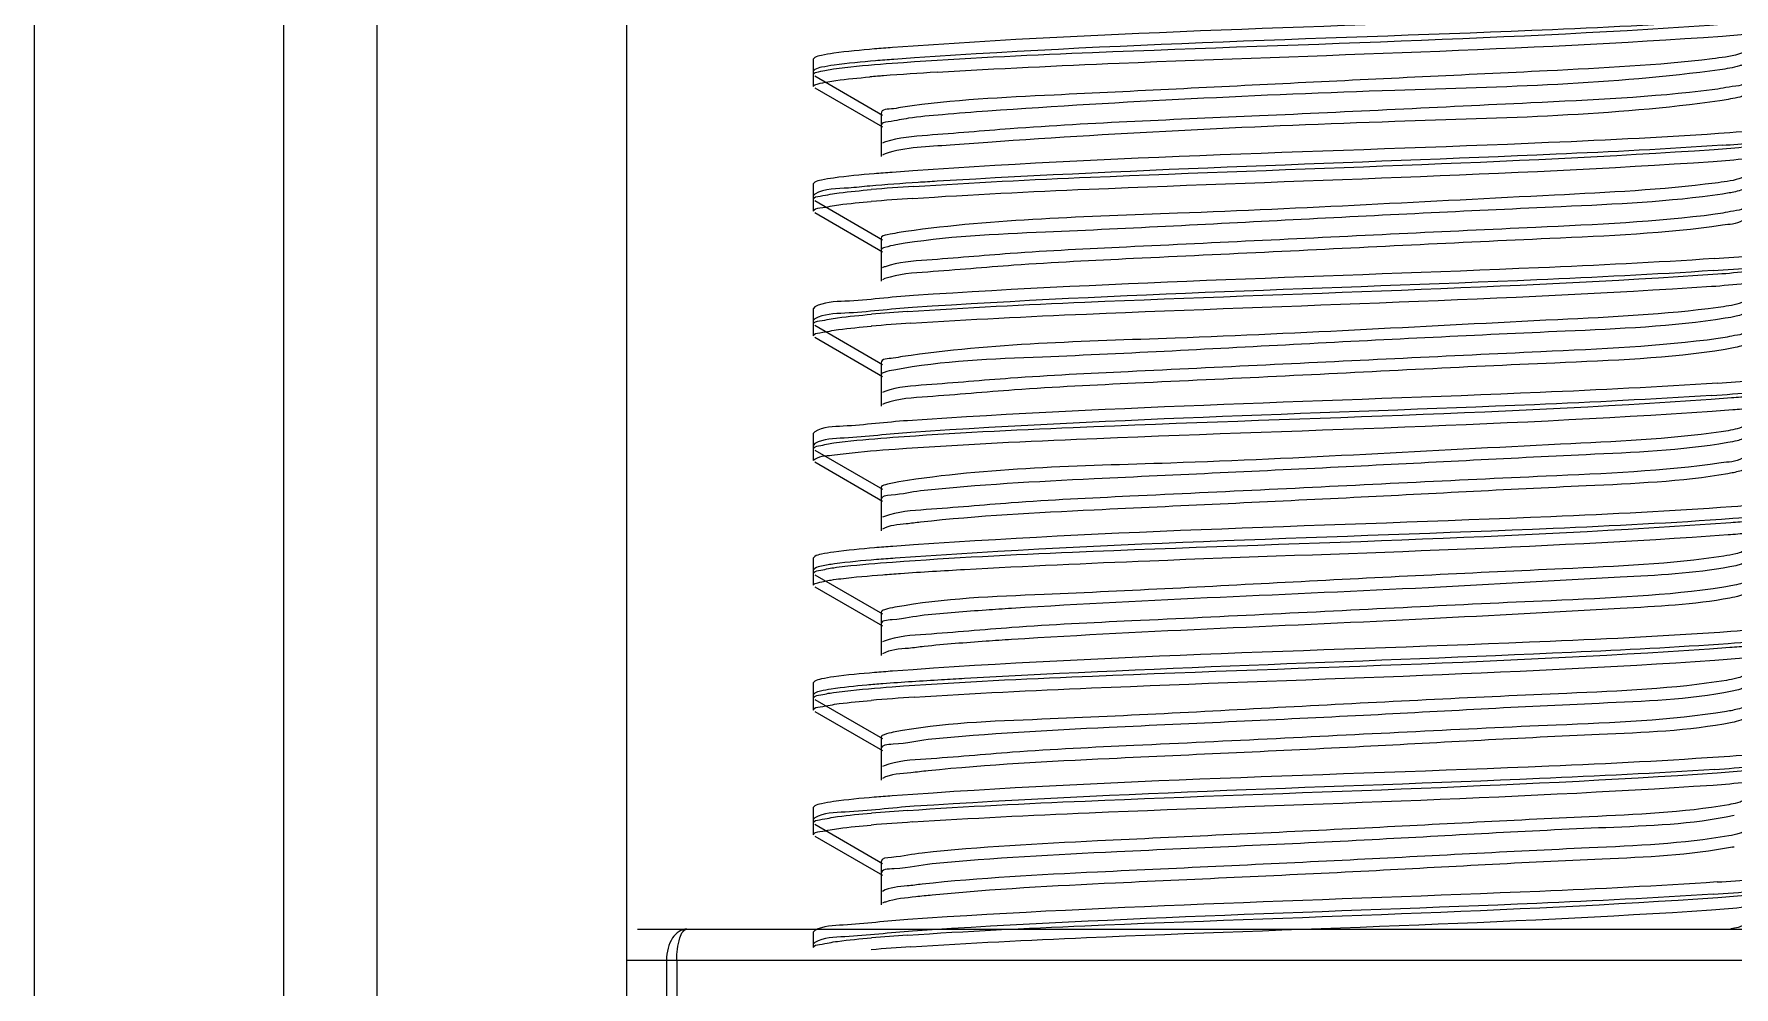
# Model space of a CAD drawing. Extents: x 1725261 to 1937680, y 860327 to 1571294.
# Drawn here: x 1831691.6 to 1832016.2, y 1215551 to 1215732.9 of the extents above; entities that cross this region are included whole.
import ezdxf

# ---------------------------------------------------------------- set-up
doc = ezdxf.new("R2010")
doc.units = 0
doc.header["$LTSCALE"] = 1000
doc.header["$MEASUREMENT"] = 0

msp = doc.modelspace()

# ---------------------------------------------------------------- linework, layer by layer
at = {"linetype": 'Continuous'}
for p, q in [((1831691.64, 1215988.29), (1831691.64, 1211247.26)), ((1831739.26, 1215988.29), (1831739.26, 1211247.26)), ((1831757.12, 1215988.29), (1831757.12, 1211247.26)), ((1831804.75, 1215988.29), (1831804.75, 1211247.26)), ((1831840.69, 1215728.45), (1831840.47, 1215728.19)), ((1831840.47, 1215725.21), (1831840.47, 1215728.19)), ((1831840.47, 1215725.21), (1831840.47, 1215728.19)), ((1831840.69, 1215726.17), (1831840.47, 1215725.91)), ((1831840.47, 1215722.93), (1831840.47, 1215725.91)), ((1831840.47, 1215722.93), (1831840.47, 1215725.91)), ((1831840.69, 1215724.95), (1831853.62, 1215717.47)), ((1831840.69, 1215722.67), (1831853.62, 1215715.19)), ((1831853.36, 1215717.77), (1831853.36, 1215711.82)), ((1831853.36, 1215715.49), (1831853.36, 1215709.54)), ((1831840.69, 1215704.64), (1831840.47, 1215704.38)), ((1831840.47, 1215701.4), (1831840.47, 1215704.38)), ((1831840.47, 1215701.4), (1831840.47, 1215704.38)), ((1831840.69, 1215702.36), (1831840.47, 1215702.1)), ((1831840.47, 1215699.12), (1831840.47, 1215702.1)), ((1831840.47, 1215699.12), (1831840.47, 1215702.1)), ((1831840.69, 1215701.14), (1831853.62, 1215693.66)), ((1831840.69, 1215698.86), (1831853.62, 1215691.38)), ((1831853.36, 1215693.96), (1831853.36, 1215688)), ((1831853.36, 1215691.68), (1831853.36, 1215685.73)), ((1831854.08, 1215686.23), (1831853.62, 1215686.03)), ((1831840.69, 1215680.82), (1831840.47, 1215680.56)), ((1831840.47, 1215677.59), (1831840.47, 1215680.56)), ((1831840.47, 1215677.59), (1831840.47, 1215680.56)), ((1831840.69, 1215678.55), (1831840.47, 1215678.28)), ((1831840.47, 1215675.31), (1831840.47, 1215678.28)), ((1831840.47, 1215675.31), (1831840.47, 1215678.28)), ((1831840.69, 1215677.33), (1831853.62, 1215669.84)), ((1831840.69, 1215675.05), (1831853.62, 1215667.57)), ((1831853.36, 1215670.15), (1831853.36, 1215664.19)), ((1831853.36, 1215667.87), (1831853.36, 1215661.91)), ((1831854.05, 1215664.68), (1831853.62, 1215664.49)), ((1831854.04, 1215662.4), (1831853.62, 1215662.21)), ((1831840.69, 1215657.01), (1831840.47, 1215656.75)), ((1831840.47, 1215653.77), (1831840.47, 1215656.75)), ((1831840.47, 1215653.77), (1831840.47, 1215656.75)), ((1831840.69, 1215654.73), (1831840.47, 1215654.47)), ((1831840.47, 1215651.5), (1831840.47, 1215654.47)), ((1831840.47, 1215651.5), (1831840.47, 1215654.47)), ((1831840.69, 1215653.51), (1831853.62, 1215646.03)), ((1831840.69, 1215651.23), (1831853.62, 1215643.75)), ((1831853.36, 1215646.33), (1831853.36, 1215640.38)), ((1831853.36, 1215644.05), (1831853.36, 1215638.1)), ((1831854, 1215640.85), (1831853.62, 1215640.68)), ((1831840.69, 1215633.2), (1831840.47, 1215632.94)), ((1831840.47, 1215629.96), (1831840.47, 1215632.94)), ((1831840.47, 1215629.96), (1831840.47, 1215632.94)), ((1831840.69, 1215630.92), (1831840.47, 1215630.66)), ((1831840.47, 1215627.68), (1831840.47, 1215630.66)), ((1831840.47, 1215627.68), (1831840.47, 1215630.66)), ((1831840.69, 1215629.7), (1831853.62, 1215622.22)), ((1831840.69, 1215627.42), (1831853.62, 1215619.94)), ((1831853.36, 1215622.52), (1831853.36, 1215616.57)), ((1831853.36, 1215620.24), (1831853.36, 1215614.29)), ((1831853.96, 1215617.02), (1831853.62, 1215616.87)), ((1831840.69, 1215609.39), (1831840.47, 1215609.12)), ((1831840.47, 1215606.15), (1831840.47, 1215609.12)), ((1831840.47, 1215606.15), (1831840.47, 1215609.12)), ((1831840.69, 1215607.11), (1831840.47, 1215606.85)), ((1831840.47, 1215603.87), (1831840.47, 1215606.85)), ((1831840.47, 1215603.87), (1831840.47, 1215606.85)), ((1831840.69, 1215605.89), (1831853.62, 1215598.41)), ((1831840.69, 1215603.61), (1831853.62, 1215596.13)), ((1831853.36, 1215598.71), (1831853.36, 1215592.75)), ((1831853.36, 1215596.43), (1831853.36, 1215590.47)), ((1831853.92, 1215593.2), (1831853.62, 1215593.06)), ((1831840.69, 1215585.57), (1831840.47, 1215585.31)), ((1831840.47, 1215582.34), (1831840.47, 1215585.31)), ((1831840.47, 1215582.34), (1831840.47, 1215585.31)), ((1831840.69, 1215583.29), (1831840.47, 1215583.03)), ((1831840.47, 1215580.06), (1831840.47, 1215583.03)), ((1831840.47, 1215580.06), (1831840.47, 1215583.03)), ((1831840.69, 1215582.07), (1831853.62, 1215574.59)), ((1831840.69, 1215579.8), (1831853.62, 1215572.31)), ((1831853.36, 1215574.89), (1831853.36, 1215568.94)), ((1831853.36, 1215572.62), (1831853.36, 1215566.66)), ((1831806.84, 1215562.03), (1832064.6, 1215562.03)), ((1831840.69, 1215561.76), (1831840.47, 1215561.5)), ((1831840.47, 1215558.52), (1831840.47, 1215561.5)), ((1831840.47, 1215558.52), (1831840.47, 1215561.5)), ((1831840.69, 1215559.48), (1831840.47, 1215559.22)), ((1831804.75, 1215556.08), (1832066.69, 1215556.08)), ((1831812.38, 1215556.08), (1831812.38, 1215540.08)), ((1831814.36, 1215556.08), (1831814.36, 1215538.12))]:
    msp.add_line(p, q, dxfattribs=at)
for centre, radius, start, end in [((1831876.53, 1215430.8), 295.04, 94.6411, 94.9251), ((1831880.97, 1215376.28), 349.74, 94.4537, 94.6434), ((1831898.78, 1215138.31), 588.37, 93.38519, 94.38326), ((1831986.93, 1216103.82), 393.05, 273.9462, 274.8034), ((1831887.34, 1215275.97), 428.77, 93.7117, 94.7991), ((1831887.07, 1215277.09), 425.36, 93.7331, 94.7996), ((1831984.81, 1216108.95), 419.79, 273.7678, 274.801), ((1831984.54, 1216110.16), 423.29, 273.7455, 274.8005), ((1831886.65, 1215258.59), 420.04, 93.7667, 94.8004), ((1831885.73, 1215272.38), 408.49, 93.8394, 94.8036), ((1831984.14, 1216091.38), 428.35, 273.7137, 274.7998), ((1831985.74, 1216073.41), 408.03, 273.8422, 274.8038), ((1831887.48, 1215176.58), 430.63, 93.7001, 94.7988), ((1831984.97, 1216009.42), 417.79, 273.7805, 274.8013), ((1831885.83, 1215175.92), 409.7, 93.8313, 94.8034), ((1831887.08, 1215157.86), 425.53, 93.732, 94.7995), ((1832011.82, 1215598.03), 20.74, 281.4024, 282.1895), ((1831985.64, 1215979.48), 409.36, 273.8319, 274.8049), ((1831984.55, 1215990.92), 423.12, 273.7466, 274.8005), ((1831885.74, 1215153.26), 408.54, 93.839, 94.8036), ((1831886.66, 1215139.35), 420.21, 93.7656, 94.8004)]:
    msp.add_arc(centre, radius, start, end, dxfattribs=at)
for points, knots in [([(1832015.61, 1215737.91), (1832004.11, 1215737.07), (1831950.76, 1215734.47), (1831897.32, 1215733.43), (1831855.55, 1215730.35)], [0, 0, 0, 0, 0.215909, 1, 1, 1, 1]), ([(1831855.49, 1215727.37), (1831866.9, 1215728.21), (1831920.22, 1215730.81), (1831973.6, 1215731.88), (1832015.42, 1215734.92)], [0, 0, 0, 0, 0.214461, 1, 1, 1, 1]), ([(1832015.89, 1215735.65), (1832004.45, 1215734.81), (1831951.09, 1215732.21), (1831897.65, 1215731.15), (1831855.82, 1215728.09)], [0, 0, 0, 0, 0.214858, 1, 1, 1, 1]), ([(1831864.04, 1215725.66), (1831875.62, 1215726.36), (1831925.6, 1215728.69), (1831975.65, 1215729.87), (1832013.98, 1215732.54)], [0, 0, 0, 0, 0.231984, 1, 1, 1, 1]), ([(1832013.98, 1215732.54), (1832017.86, 1215732.81), (1832023.3, 1215733.57), (1832029.23, 1215733.71), (1832030.74, 1215734.58)], [0, 0, 0, 0, 0.689218, 1, 1, 1, 1]), ([(1831844.31, 1215729.27), (1831843.52, 1215729.16), (1831842.32, 1215728.95), (1831841.08, 1215728.67), (1831840.7, 1215728.45)], [0, 0, 0, 0, 0.64291, 1, 1, 1, 1]), ([(1831855.55, 1215730.35), (1831854.4, 1215730.27), (1831850.65, 1215729.97), (1831846.89, 1215729.63), (1831844.31, 1215729.27)], [0, 0, 0, 0, 0.307541, 1, 1, 1, 1]), ([(1832017.82, 1215729.38), (1832017.59, 1215729.24), (1832015.69, 1215728.63), (1832013.71, 1215728.42), (1832012.01, 1215728.21)], [0, 0, 0, 0, 0.134595, 1, 1, 1, 1]), ([(1831840.47, 1215725.21), (1831840.47, 1215725.58), (1831842.34, 1215725.9), (1831843.33, 1215726.15), (1831844.3, 1215726.29)], [0, 0, 0, 0, 0.274663, 1, 1, 1, 1]), ([(1831844.4, 1215727), (1831843.59, 1215726.89), (1831842.36, 1215726.68), (1831841.09, 1215726.4), (1831840.7, 1215726.17)], [0, 0, 0, 0, 0.643866, 1, 1, 1, 1]), ([(1831844.3, 1215726.29), (1831845.01, 1215726.39), (1831848.73, 1215726.85), (1831852.47, 1215727.15), (1831855.49, 1215727.37)], [0, 0, 0, 0, 0.191269, 1, 1, 1, 1]), ([(1831855.82, 1215728.09), (1831854.65, 1215728.01), (1831850.84, 1215727.71), (1831847.03, 1215727.37), (1831844.4, 1215727)], [0, 0, 0, 0, 0.307247, 1, 1, 1, 1]), ([(1832012.01, 1215728.21), (1832001.57, 1215726.94), (1831975.17, 1215725.63), (1831933.29, 1215723.64), (1831892.29, 1215721.54), (1831867.07, 1215720.38), (1831857.53, 1215718.98)], [0, 0, 0, 0, 0.203871, 0.511633, 0.812997, 1, 1, 1, 1]), ([(1832013.5, 1215726.13), (1831992.97, 1215723.25), (1831946.17, 1215722.35), (1831899.6, 1215720.02), (1831873.74, 1215718.22)], [0, 0, 0, 0, 0.444316, 1, 1, 1, 1]), ([(1832017.82, 1215727.1), (1832017.64, 1215726.99), (1832016.23, 1215726.49), (1832014.76, 1215726.3), (1832013.5, 1215726.13)], [0, 0, 0, 0, 0.14301, 1, 1, 1, 1]), ([(1831840.47, 1215722.93), (1831840.47, 1215723.21), (1831841.76, 1215723.55), (1831842.5, 1215723.73), (1831843.19, 1215723.84)], [0, 0, 0, 0, 0.282211, 1, 1, 1, 1]), ([(1831843.19, 1215723.84), (1831843.7, 1215723.93), (1831846.35, 1215724.31), (1831849.03, 1215724.56), (1831851.2, 1215724.75)], [0, 0, 0, 0, 0.190526, 1, 1, 1, 1]), ([(1832018.08, 1215723.72), (1832018.09, 1215723.16), (1832015.03, 1215722.87), (1832013.53, 1215722.45), (1832012.01, 1215722.26)], [0, 0, 0, 0, 0.270092, 1, 1, 1, 1]), ([(1832012.01, 1215722.26), (1832000.53, 1215720.86), (1831971.68, 1215719.55), (1831927.05, 1215717.26), (1831888.52, 1215715.8), (1831864.82, 1215713.76), (1831856.75, 1215713.19), (1831854.18, 1215712.35)], [0, 0, 0, 0, 0.21928, 0.546995, 0.848437, 0.948667, 1, 1, 1, 1]), ([(1832013.5, 1215720.18), (1831992.97, 1215717.3), (1831946.17, 1215716.4), (1831899.6, 1215714.07), (1831873.74, 1215712.26)], [0, 0, 0, 0, 0.444316, 1, 1, 1, 1]), ([(1832018.08, 1215721.45), (1832018.08, 1215721.01), (1832015.83, 1215720.64), (1832014.65, 1215720.34), (1832013.5, 1215720.18)], [0, 0, 0, 0, 0.274738, 1, 1, 1, 1]), ([(1831873.74, 1215718.22), (1831870.84, 1215718.01), (1831865.93, 1215717.61), (1831859.15, 1215717.05), (1831855.96, 1215716.33), (1831853.35, 1215715.99), (1831853.36, 1215715.49)], [0, 0, 0, 0, 0.421295, 0.734581, 0.927904, 1, 1, 1, 1]), ([(1831857.53, 1215718.98), (1831856.92, 1215718.89), (1831855.74, 1215718.56), (1831853.36, 1215718.61), (1831853.36, 1215717.77)], [0, 0, 0, 0, 0.421419, 1, 1, 1, 1]), ([(1832015.42, 1215714.09), (1832003.89, 1215713.25), (1831950.58, 1215710.65), (1831897.19, 1215709.61), (1831855.49, 1215706.53)], [0, 0, 0, 0, 0.216509, 1, 1, 1, 1]), ([(1832012.4, 1215710.9), (1832016.65, 1215711.18), (1832022.6, 1215712.01), (1832029.09, 1215712.1), (1832030.74, 1215713.05)], [0, 0, 0, 0, 0.690867, 1, 1, 1, 1]), ([(1832026.99, 1215715.18), (1832026.26, 1215715.08), (1832022.41, 1215714.62), (1832018.54, 1215714.31), (1832015.42, 1215714.09)], [0, 0, 0, 0, 0.191495, 1, 1, 1, 1]), ([(1831854.18, 1215712.35), (1831854.07, 1215712.32), (1831853.88, 1215712.25), (1831853.7, 1215712.16), (1831853.62, 1215712.12)], [0, 0, 0, 0, 0.558418, 1, 1, 1, 1]), ([(1831854.13, 1215710.06), (1831854.03, 1215710.03), (1831853.86, 1215709.96), (1831853.69, 1215709.88), (1831853.62, 1215709.84)], [0, 0, 0, 0, 0.555805, 1, 1, 1, 1]), ([(1831873.74, 1215712.26), (1831871.34, 1215712.1), (1831864.82, 1215711.47), (1831858.09, 1215711.39), (1831854.13, 1215710.06)], [0, 0, 0, 0, 0.365224, 1, 1, 1, 1]), ([(1831859.58, 1215703.84), (1831870.83, 1215704.59), (1831921.77, 1215707.03), (1831972.77, 1215708.24), (1832012.4, 1215710.9)], [0, 0, 0, 0, 0.221183, 1, 1, 1, 1]), ([(1832013.98, 1215711.71), (1832003.41, 1215710.97), (1831953.43, 1215708.53), (1831903.4, 1215707.2), (1831864.04, 1215704.82)], [0, 0, 0, 0, 0.211795, 1, 1, 1, 1]), ([(1832012.19, 1215708.61), (1832016.49, 1215708.89), (1832022.51, 1215709.73), (1832029.07, 1215709.81), (1832030.74, 1215710.77)], [0, 0, 0, 0, 0.691069, 1, 1, 1, 1]), ([(1831855.49, 1215706.53), (1831854.34, 1215706.45), (1831850.6, 1215706.15), (1831846.87, 1215705.82), (1831844.3, 1215705.45)], [0, 0, 0, 0, 0.307562, 1, 1, 1, 1]), ([(1831859.37, 1215701.55), (1831870.59, 1215702.3), (1831921.53, 1215704.74), (1831972.53, 1215705.96), (1832012.19, 1215708.61)], [0, 0, 0, 0, 0.220503, 1, 1, 1, 1]), ([(1831844.3, 1215705.45), (1831843.51, 1215705.34), (1831842.31, 1215705.13), (1831841.08, 1215704.86), (1831840.7, 1215704.64)], [0, 0, 0, 0, 0.642729, 1, 1, 1, 1]), ([(1831851.2, 1215703.91), (1831849.85, 1215703.8), (1831846.39, 1215703.33), (1831842.59, 1215703.45), (1831840.7, 1215702.36)], [0, 0, 0, 0, 0.383253, 1, 1, 1, 1]), ([(1831864.04, 1215704.82), (1831862.83, 1215704.75), (1831858.55, 1215704.48), (1831854.27, 1215704.18), (1831851.2, 1215703.91)], [0, 0, 0, 0, 0.281872, 1, 1, 1, 1]), ([(1832012.62, 1215704.48), (1832002.44, 1215703.17), (1831968.16, 1215701.54), (1831916.7, 1215698.64), (1831875.24, 1215697.62), (1831858.06, 1215695.24)], [0, 0, 0, 0, 0.198812, 0.663944, 1, 1, 1, 1]), ([(1832017.82, 1215705.56), (1832017.61, 1215705.44), (1832015.91, 1215704.87), (1832014.14, 1215704.67), (1832012.62, 1215704.48)], [0, 0, 0, 0, 0.137672, 1, 1, 1, 1]), ([(1832017.82, 1215703.28), (1832017.41, 1215703.05), (1832016.12, 1215702.74), (1832014.85, 1215702.51), (1832014.03, 1215702.39)], [0, 0, 0, 0, 0.361214, 1, 1, 1, 1]), ([(1831840.47, 1215701.4), (1831840.47, 1215701.86), (1831842.91, 1215702.13), (1831844.13, 1215702.46), (1831845.35, 1215702.62)], [0, 0, 0, 0, 0.27058, 1, 1, 1, 1]), ([(1831840.47, 1215699.12), (1831840.47, 1215699.58), (1831842.89, 1215699.85), (1831844.1, 1215700.18), (1831845.31, 1215700.33)], [0, 0, 0, 0, 0.270704, 1, 1, 1, 1]), ([(1832014.03, 1215702.39), (1832003.84, 1215700.88), (1831976.94, 1215699.71), (1831933.85, 1215697.59), (1831891.54, 1215695.29), (1831865.61, 1215694.34), (1831856.19, 1215692.68)], [0, 0, 0, 0, 0.195338, 0.50968, 0.818636, 1, 1, 1, 1]), ([(1832012.62, 1215698.52), (1832001.26, 1215697.06), (1831972.39, 1215695.77), (1831934.92, 1215693.93), (1831901.48, 1215692.33), (1831880.06, 1215691.29), (1831864.78, 1215689.92), (1831856.66, 1215689.39), (1831854.11, 1215688.52)], [0, 0, 0, 0, 0.216147, 0.544888, 0.708735, 0.848475, 0.949101, 1, 1, 1, 1]), ([(1832018.08, 1215699.91), (1832018.08, 1215699.4), (1832015.35, 1215699.07), (1832013.99, 1215698.7), (1832012.62, 1215698.52)], [0, 0, 0, 0, 0.271698, 1, 1, 1, 1]), ([(1832018.08, 1215697.63), (1832018.08, 1215697.5), (1832016.68, 1215696.54), (1832015.32, 1215696.63), (1832014.03, 1215696.44)], [0, 0, 0, 0, 0.091796, 1, 1, 1, 1]), ([(1831858.06, 1215695.24), (1831856.88, 1215695.08), (1831855.67, 1215694.77), (1831853.36, 1215694.41), (1831853.36, 1215693.96)], [0, 0, 0, 0, 0.725745, 1, 1, 1, 1]), ([(1832014.03, 1215696.44), (1832003.11, 1215694.82), (1831974.4, 1215693.67), (1831936.92, 1215691.73), (1831902.82, 1215690.12), (1831880.78, 1215689.06), (1831865.05, 1215687.65), (1831856.69, 1215687.13), (1831854.08, 1215686.23)], [0, 0, 0, 0, 0.206553, 0.536269, 0.702877, 0.845559, 0.948364, 1, 1, 1, 1]), ([(1831856.19, 1215692.68), (1831855.48, 1215692.55), (1831854.68, 1215692.36), (1831853.36, 1215691.97), (1831853.36, 1215691.68)], [0, 0, 0, 0, 0.714864, 1, 1, 1, 1]), ([(1831854.11, 1215688.52), (1831854.01, 1215688.48), (1831853.85, 1215688.42), (1831853.69, 1215688.35), (1831853.62, 1215688.31)], [0, 0, 0, 0, 0.553679, 1, 1, 1, 1]), ([(1831858.38, 1215679.95), (1831869.67, 1215680.72), (1831921.24, 1215683.2), (1831972.87, 1215684.39), (1832013.08, 1215687.13)], [0, 0, 0, 0, 0.219129, 1, 1, 1, 1]), ([(1832012.19, 1215687.77), (1832000.99, 1215687.02), (1831950.05, 1215684.58), (1831899.05, 1215683.35), (1831859.37, 1215680.71)], [0, 0, 0, 0, 0.220112, 1, 1, 1, 1]), ([(1832012.4, 1215690.06), (1832001.23, 1215689.31), (1831950.29, 1215686.87), (1831899.3, 1215685.64), (1831859.58, 1215683.01)], [0, 0, 0, 0, 0.219427, 1, 1, 1, 1]), ([(1832013.08, 1215687.13), (1832017.17, 1215687.41), (1832022.9, 1215688.2), (1832029.15, 1215688.32), (1832030.74, 1215689.23)], [0, 0, 0, 0, 0.690197, 1, 1, 1, 1]), ([(1831859.05, 1215677.72), (1831870.22, 1215678.46), (1831921.16, 1215680.91), (1831972.16, 1215682.14), (1832011.88, 1215684.77)], [0, 0, 0, 0, 0.21947, 1, 1, 1, 1]), ([(1832011.88, 1215684.77), (1832016.25, 1215685.06), (1832022.37, 1215685.91), (1832029.05, 1215685.98), (1832030.74, 1215686.95)], [0, 0, 0, 0, 0.691359, 1, 1, 1, 1]), ([(1831859.58, 1215683.01), (1831855.2, 1215682.72), (1831849.08, 1215681.87), (1831842.39, 1215681.8), (1831840.7, 1215680.82)], [0, 0, 0, 0, 0.691388, 1, 1, 1, 1]), ([(1831859.37, 1215680.71), (1831855.05, 1215680.43), (1831848.99, 1215679.59), (1831842.38, 1215679.51), (1831840.7, 1215678.55)], [0, 0, 0, 0, 0.691194, 1, 1, 1, 1]), ([(1832013.19, 1215680.74), (1832003.05, 1215679.36), (1831968.4, 1215677.79), (1831916.58, 1215674.74), (1831874.68, 1215673.88), (1831857.48, 1215671.35)], [0, 0, 0, 0, 0.196859, 0.665778, 1, 1, 1, 1]), ([(1832017.82, 1215681.75), (1832017.63, 1215681.64), (1832016.12, 1215681.11), (1832014.54, 1215680.92), (1832013.19, 1215680.74)], [0, 0, 0, 0, 0.140996, 1, 1, 1, 1]), ([(1831840.47, 1215677.59), (1831840.47, 1215678.02), (1831842.75, 1215678.3), (1831843.9, 1215678.62), (1831845.05, 1215678.77)], [0, 0, 0, 0, 0.271578, 1, 1, 1, 1]), ([(1832014.53, 1215678.66), (1832004.42, 1215677.06), (1831977.35, 1215675.96), (1831933.92, 1215673.79), (1831891.26, 1215671.4), (1831865.14, 1215670.57), (1831855.81, 1215668.79)], [0, 0, 0, 0, 0.192978, 0.509549, 0.82079, 1, 1, 1, 1]), ([(1832017.82, 1215679.47), (1832017.46, 1215679.26), (1832016.34, 1215678.98), (1832015.24, 1215678.77), (1832014.53, 1215678.66)], [0, 0, 0, 0, 0.36678, 1, 1, 1, 1]), ([(1831840.47, 1215675.31), (1831840.47, 1215675.76), (1831842.85, 1215676.03), (1831844.05, 1215676.36), (1831845.24, 1215676.51)], [0, 0, 0, 0, 0.270922, 1, 1, 1, 1]), ([(1832013.19, 1215674.79), (1832001.98, 1215673.27), (1831973.1, 1215672.02), (1831935.55, 1215670.14), (1831901.81, 1215668.53), (1831880.16, 1215667.49), (1831864.76, 1215666.09), (1831856.58, 1215665.58), (1831854.05, 1215664.68)], [0, 0, 0, 0, 0.212866, 0.542542, 0.70756, 0.848323, 0.949425, 1, 1, 1, 1]), ([(1832018.08, 1215676.1), (1832018.08, 1215675.63), (1832015.67, 1215675.28), (1832014.42, 1215674.95), (1832013.19, 1215674.79)], [0, 0, 0, 0, 0.273505, 1, 1, 1, 1]), ([(1831857.48, 1215671.35), (1831856.88, 1215671.26), (1831855.72, 1215670.93), (1831853.36, 1215670.98), (1831853.36, 1215670.15)], [0, 0, 0, 0, 0.421141, 1, 1, 1, 1]), ([(1832014.53, 1215672.7), (1832003.78, 1215671), (1831975.1, 1215669.94), (1831937.59, 1215667.94), (1831903.21, 1215666.33), (1831880.93, 1215665.27), (1831865.07, 1215663.82), (1831856.64, 1215663.33), (1831854.04, 1215662.4)], [0, 0, 0, 0, 0.202975, 0.533469, 0.701272, 0.84507, 0.948501, 1, 1, 1, 1]), ([(1832018.08, 1215673.82), (1832018.08, 1215673.47), (1832016.38, 1215673.08), (1832015.42, 1215672.84), (1832014.53, 1215672.7)], [0, 0, 0, 0, 0.279898, 1, 1, 1, 1]), ([(1831855.81, 1215668.79), (1831855.19, 1215668.68), (1831854.49, 1215668.51), (1831853.36, 1215668.12), (1831853.36, 1215667.87)], [0, 0, 0, 0, 0.71113, 1, 1, 1, 1]), ([(1832013.08, 1215666.3), (1832001.8, 1215665.53), (1831950.23, 1215663.04), (1831898.6, 1215661.85), (1831858.38, 1215659.11)], [0, 0, 0, 0, 0.219054, 1, 1, 1, 1]), ([(1832015.75, 1215663.51), (1832016.92, 1215663.59), (1832020.7, 1215663.89), (1832024.48, 1215664.23), (1832027.08, 1215664.59)], [0, 0, 0, 0, 0.307399, 1, 1, 1, 1]), ([(1831855.6, 1215655.94), (1831867.07, 1215656.78), (1831920.46, 1215659.39), (1831973.92, 1215660.44), (1832015.75, 1215663.51)], [0, 0, 0, 0, 0.215159, 1, 1, 1, 1]), ([(1831856.03, 1215653.69), (1831867.56, 1215654.53), (1831920.87, 1215657.12), (1831974.26, 1215658.17), (1832015.96, 1215661.24)], [0, 0, 0, 0, 0.216534, 1, 1, 1, 1]), ([(1832011.88, 1215663.94), (1832000.63, 1215663.19), (1831949.69, 1215660.75), (1831898.68, 1215659.54), (1831859.05, 1215656.88)], [0, 0, 0, 0, 0.221129, 1, 1, 1, 1]), ([(1832015.96, 1215661.24), (1832017.11, 1215661.33), (1832020.84, 1215661.62), (1832024.57, 1215661.96), (1832027.14, 1215662.32)], [0, 0, 0, 0, 0.307538, 1, 1, 1, 1]), ([(1831858.38, 1215659.11), (1831854.29, 1215658.83), (1831848.55, 1215658.04), (1831842.29, 1215657.93), (1831840.7, 1215657.01)], [0, 0, 0, 0, 0.690237, 1, 1, 1, 1]), ([(1832017.82, 1215657.94), (1832017.64, 1215657.84), (1832016.32, 1215657.36), (1832014.92, 1215657.17), (1832013.74, 1215657)], [0, 0, 0, 0, 0.144669, 1, 1, 1, 1]), ([(1831840.47, 1215653.77), (1831840.47, 1215654.14), (1831842.36, 1215654.46), (1831843.36, 1215654.72), (1831844.33, 1215654.86)], [0, 0, 0, 0, 0.27452, 1, 1, 1, 1]), ([(1831859.05, 1215656.88), (1831854.8, 1215656.59), (1831848.85, 1215655.77), (1831842.35, 1215655.68), (1831840.7, 1215654.73)], [0, 0, 0, 0, 0.690889, 1, 1, 1, 1]), ([(1831844.33, 1215654.86), (1831845.04, 1215654.96), (1831848.79, 1215655.42), (1831852.56, 1215655.72), (1831855.6, 1215655.94)], [0, 0, 0, 0, 0.191293, 1, 1, 1, 1]), ([(1832013.74, 1215657), (1832003.6, 1215655.55), (1831968.47, 1215654.04), (1831916.27, 1215650.77), (1831873.89, 1215650.2), (1831856.77, 1215647.43)], [0, 0, 0, 0, 0.19541, 0.669181, 1, 1, 1, 1]), ([(1832014.99, 1215654.92), (1832006.08, 1215653.41), (1831981.68, 1215652.39), (1831941.4, 1215650.19), (1831899.02, 1215648.27), (1831871.9, 1215646.9), (1831860.9, 1215645.69)], [0, 0, 0, 0, 0.175715, 0.472791, 0.784833, 1, 1, 1, 1]), ([(1832017.82, 1215655.66), (1832017.5, 1215655.48), (1832016.55, 1215655.21), (1832015.6, 1215655.02), (1832014.99, 1215654.92)], [0, 0, 0, 0, 0.372977, 1, 1, 1, 1]), ([(1831840.47, 1215651.5), (1831840.47, 1215651.62), (1831841.89, 1215652.51), (1831843.19, 1215652.42), (1831844.46, 1215652.6)], [0, 0, 0, 0, 0.088736, 1, 1, 1, 1]), ([(1831844.46, 1215652.6), (1831845.19, 1215652.7), (1831849.04, 1215653.16), (1831852.91, 1215653.47), (1831856.03, 1215653.69)], [0, 0, 0, 0, 0.191581, 1, 1, 1, 1]), ([(1832018.08, 1215652.29), (1832018.08, 1215652.15), (1832016.55, 1215651.15), (1832015.12, 1215651.25), (1832013.74, 1215651.05)], [0, 0, 0, 0, 0.09033, 1, 1, 1, 1]), ([(1832013.74, 1215651.05), (1832002.68, 1215649.46), (1831973.82, 1215648.28), (1831936.2, 1215646.36), (1831902.17, 1215644.74), (1831880.28, 1215643.7), (1831864.77, 1215642.26), (1831856.52, 1215641.78), (1831854, 1215640.85)], [0, 0, 0, 0, 0.209449, 0.539982, 0.706178, 0.848006, 0.949655, 1, 1, 1, 1]), ([(1832014.99, 1215648.97), (1832006.08, 1215647.45), (1831981.68, 1215646.44), (1831941.4, 1215644.24), (1831899.02, 1215642.32), (1831871.9, 1215640.95), (1831860.9, 1215639.73)], [0, 0, 0, 0, 0.175715, 0.472791, 0.784833, 1, 1, 1, 1]), ([(1832018.08, 1215650.01), (1832018.08, 1215649.69), (1832016.63, 1215649.3), (1832015.77, 1215649.1), (1832014.99, 1215648.97)], [0, 0, 0, 0, 0.283217, 1, 1, 1, 1]), ([(1831860.9, 1215645.69), (1831859.01, 1215645.48), (1831857.21, 1215644.93), (1831853.35, 1215644.75), (1831853.36, 1215644.05)], [0, 0, 0, 0, 0.732679, 1, 1, 1, 1]), ([(1831856.77, 1215647.43), (1831855.91, 1215647.29), (1831854.99, 1215647.07), (1831853.36, 1215646.67), (1831853.36, 1215646.33)], [0, 0, 0, 0, 0.719335, 1, 1, 1, 1]), ([(1832015.75, 1215642.67), (1832004.27, 1215641.83), (1831950.88, 1215639.23), (1831897.42, 1215638.18), (1831855.6, 1215635.1)], [0, 0, 0, 0, 0.215488, 1, 1, 1, 1]), ([(1832027.08, 1215643.76), (1832026.36, 1215643.66), (1832022.6, 1215643.2), (1832018.81, 1215642.9), (1832015.75, 1215642.67)], [0, 0, 0, 0, 0.191413, 1, 1, 1, 1]), ([(1831860.9, 1215639.73), (1831859.99, 1215639.63), (1831857.57, 1215639.27), (1831854.96, 1215639.18), (1831853.62, 1215638.4)], [0, 0, 0, 0, 0.371503, 1, 1, 1, 1]), ([(1831855.55, 1215632.12), (1831867, 1215632.97), (1831920.36, 1215635.57), (1831973.79, 1215636.63), (1832015.62, 1215639.69)], [0, 0, 0, 0, 0.214872, 1, 1, 1, 1]), ([(1832015.96, 1215640.41), (1832004.54, 1215639.57), (1831951.23, 1215636.96), (1831897.84, 1215635.89), (1831856.03, 1215632.86)], [0, 0, 0, 0, 0.214435, 1, 1, 1, 1]), ([(1832015.09, 1215637.37), (1832016.31, 1215637.46), (1832020.26, 1215637.76), (1832024.2, 1215638.1), (1832026.92, 1215638.48)], [0, 0, 0, 0, 0.307317, 1, 1, 1, 1]), ([(1832015.62, 1215639.69), (1832016.79, 1215639.77), (1832020.61, 1215640.07), (1832024.42, 1215640.41), (1832027.04, 1215640.78)], [0, 0, 0, 0, 0.307305, 1, 1, 1, 1]), ([(1832027.14, 1215641.49), (1832026.43, 1215641.39), (1832022.72, 1215640.93), (1832018.98, 1215640.63), (1832015.96, 1215640.41)], [0, 0, 0, 0, 0.191295, 1, 1, 1, 1]), ([(1831855.6, 1215635.1), (1831854.44, 1215635.02), (1831850.68, 1215634.72), (1831846.92, 1215634.39), (1831844.33, 1215634.02)], [0, 0, 0, 0, 0.307527, 1, 1, 1, 1]), ([(1831869.31, 1215630.71), (1831881.08, 1215631.36), (1831929.68, 1215633.58), (1831978.33, 1215634.72), (1832015.09, 1215637.37)], [0, 0, 0, 0, 0.242393, 1, 1, 1, 1]), ([(1831844.33, 1215634.02), (1831843.53, 1215633.91), (1831842.32, 1215633.7), (1831841.08, 1215633.42), (1831840.7, 1215633.2)], [0, 0, 0, 0, 0.643044, 1, 1, 1, 1]), ([(1831844.31, 1215631.04), (1831845.03, 1215631.14), (1831848.76, 1215631.6), (1831852.52, 1215631.9), (1831855.55, 1215632.12)], [0, 0, 0, 0, 0.191288, 1, 1, 1, 1]), ([(1831856.03, 1215632.86), (1831854.84, 1215632.77), (1831850.98, 1215632.47), (1831847.12, 1215632.13), (1831844.46, 1215631.76)], [0, 0, 0, 0, 0.307193, 1, 1, 1, 1]), ([(1832014.26, 1215633.27), (1832004.1, 1215631.71), (1831977.11, 1215630.58), (1831933.85, 1215628.43), (1831891.38, 1215626.09), (1831865.37, 1215625.2), (1831856, 1215623.48)], [0, 0, 0, 0, 0.194375, 0.509802, 0.819766, 1, 1, 1, 1]), ([(1832017.82, 1215634.12), (1832017.43, 1215633.9), (1832016.22, 1215633.6), (1832015.03, 1215633.38), (1832014.26, 1215633.27)], [0, 0, 0, 0, 0.363608, 1, 1, 1, 1]), ([(1832017.82, 1215631.85), (1832017.55, 1215631.69), (1832016.74, 1215631.45), (1832015.93, 1215631.27), (1832015.43, 1215631.18)], [0, 0, 0, 0, 0.37991, 1, 1, 1, 1]), ([(1831840.47, 1215629.96), (1831840.47, 1215630.33), (1831842.35, 1215630.65), (1831843.35, 1215630.9), (1831844.31, 1215631.04)], [0, 0, 0, 0, 0.274579, 1, 1, 1, 1]), ([(1831840.47, 1215627.68), (1831840.47, 1215628.01), (1831842.1, 1215628.34), (1831842.98, 1215628.56), (1831843.83, 1215628.69)], [0, 0, 0, 0, 0.277366, 1, 1, 1, 1]), ([(1831844.46, 1215631.76), (1831843.64, 1215631.65), (1831842.38, 1215631.43), (1831841.09, 1215631.15), (1831840.7, 1215630.92)], [0, 0, 0, 0, 0.644412, 1, 1, 1, 1]), ([(1831843.83, 1215628.69), (1831844.45, 1215628.79), (1831847.72, 1215629.22), (1831851.01, 1215629.49), (1831853.67, 1215629.7)], [0, 0, 0, 0, 0.190886, 1, 1, 1, 1]), ([(1831853.67, 1215629.7), (1831854.81, 1215629.79), (1831860.02, 1215630.17), (1831865.23, 1215630.49), (1831869.31, 1215630.71)], [0, 0, 0, 0, 0.218088, 1, 1, 1, 1]), ([(1832015.43, 1215631.18), (1832008.52, 1215629.92), (1831989.24, 1215628.97), (1831943.58, 1215626.29), (1831904.8, 1215624.97), (1831878.29, 1215623.27)], [0, 0, 0, 0, 0.153234, 0.420019, 1, 1, 1, 1]), ([(1832014.26, 1215627.31), (1832003.35, 1215625.65), (1831974.52, 1215624.54), (1831936.86, 1215622.57), (1831902.55, 1215620.94), (1831880.42, 1215619.91), (1831864.79, 1215618.43), (1831856.47, 1215617.98), (1831853.96, 1215617.02)], [0, 0, 0, 0, 0.205905, 0.537229, 0.704613, 0.847545, 0.949803, 1, 1, 1, 1]), ([(1832018.08, 1215628.47), (1832018.08, 1215628.1), (1832016.23, 1215627.71), (1832015.22, 1215627.46), (1832014.26, 1215627.31)], [0, 0, 0, 0, 0.278286, 1, 1, 1, 1]), ([(1832018.08, 1215626.19), (1832018.08, 1215625.92), (1832016.85, 1215625.53), (1832016.1, 1215625.35), (1832015.43, 1215625.23)], [0, 0, 0, 0, 0.287204, 1, 1, 1, 1]), ([(1831856, 1215623.48), (1831855.33, 1215623.36), (1831854.58, 1215623.19), (1831853.36, 1215622.79), (1831853.36, 1215622.52)], [0, 0, 0, 0, 0.713092, 1, 1, 1, 1]), ([(1831878.29, 1215623.27), (1831876.66, 1215623.17), (1831871.09, 1215622.79), (1831865.53, 1215622.36), (1831861.6, 1215621.95)], [0, 0, 0, 0, 0.293033, 1, 1, 1, 1]), ([(1832015.43, 1215625.23), (1832008.52, 1215623.97), (1831989.24, 1215623.02), (1831943.58, 1215620.34), (1831904.8, 1215619.02), (1831878.29, 1215617.32)], [0, 0, 0, 0, 0.153234, 0.420019, 1, 1, 1, 1]), ([(1831861.6, 1215621.95), (1831859.54, 1215621.73), (1831857.59, 1215621.12), (1831853.36, 1215620.99), (1831853.36, 1215620.24)], [0, 0, 0, 0, 0.734101, 1, 1, 1, 1]), ([(1832027.04, 1215619.94), (1832026.32, 1215619.84), (1832022.52, 1215619.38), (1832018.7, 1215619.08), (1832015.62, 1215618.85)], [0, 0, 0, 0, 0.19149, 1, 1, 1, 1]), ([(1831861.6, 1215616), (1831860.6, 1215615.89), (1831857.96, 1215615.5), (1831855.08, 1215615.44), (1831853.62, 1215614.59)], [0, 0, 0, 0, 0.374132, 1, 1, 1, 1]), ([(1831855.49, 1215608.31), (1831866.91, 1215609.15), (1831920.22, 1215611.75), (1831973.61, 1215612.82), (1832015.42, 1215615.86)], [0, 0, 0, 0, 0.214475, 1, 1, 1, 1]), ([(1832015.62, 1215618.85), (1832004.12, 1215618.01), (1831950.76, 1215615.41), (1831897.32, 1215614.36), (1831855.55, 1215611.29)], [0, 0, 0, 0, 0.215892, 1, 1, 1, 1]), ([(1831878.29, 1215617.32), (1831876.66, 1215617.21), (1831871.09, 1215616.84), (1831865.53, 1215616.41), (1831861.6, 1215616)], [0, 0, 0, 0, 0.293033, 1, 1, 1, 1]), ([(1832015.09, 1215616.53), (1832005.13, 1215615.82), (1831956.54, 1215613.4), (1831907.91, 1215612.02), (1831869.31, 1215609.88)], [0, 0, 0, 0, 0.205332, 1, 1, 1, 1]), ([(1832026.92, 1215617.64), (1832026.17, 1215617.54), (1832022.24, 1215617.07), (1832018.29, 1215616.76), (1832015.09, 1215616.53)], [0, 0, 0, 0, 0.191433, 1, 1, 1, 1]), ([(1832015.42, 1215615.86), (1832016.61, 1215615.94), (1832020.47, 1215616.24), (1832024.34, 1215616.59), (1832027, 1215616.96)], [0, 0, 0, 0, 0.307276, 1, 1, 1, 1]), ([(1831859.69, 1215606.32), (1831870.97, 1215607.06), (1831921.91, 1215609.5), (1831972.91, 1215610.71), (1832012.52, 1215613.38)], [0, 0, 0, 0, 0.221562, 1, 1, 1, 1]), ([(1832012.52, 1215613.38), (1832016.74, 1215613.66), (1832022.65, 1215614.48), (1832029.1, 1215614.57), (1832030.74, 1215615.52)], [0, 0, 0, 0, 0.690751, 1, 1, 1, 1]), ([(1831844.31, 1215610.21), (1831843.52, 1215610.09), (1831842.32, 1215609.88), (1831841.08, 1215609.61), (1831840.7, 1215609.39)], [0, 0, 0, 0, 0.642912, 1, 1, 1, 1]), ([(1831855.55, 1215611.29), (1831854.4, 1215611.2), (1831850.65, 1215610.91), (1831846.89, 1215610.57), (1831844.31, 1215610.21)], [0, 0, 0, 0, 0.307543, 1, 1, 1, 1]), ([(1831869.31, 1215609.88), (1831867.84, 1215609.79), (1831862.63, 1215609.49), (1831857.42, 1215609.16), (1831853.67, 1215608.87)], [0, 0, 0, 0, 0.280579, 1, 1, 1, 1]), ([(1832014.74, 1215609.53), (1832004.69, 1215607.89), (1831977.58, 1215606.83), (1831934.02, 1215604.63), (1831891.22, 1215602.22), (1831865.01, 1215601.43), (1831855.69, 1215599.61)], [0, 0, 0, 0, 0.191736, 0.509065, 0.821327, 1, 1, 1, 1]), ([(1832017.82, 1215610.31), (1832017.48, 1215610.12), (1832016.44, 1215609.84), (1832015.4, 1215609.64), (1832014.74, 1215609.53)], [0, 0, 0, 0, 0.369442, 1, 1, 1, 1]), ([(1831840.47, 1215606.15), (1831840.47, 1215606.52), (1831842.34, 1215606.84), (1831843.34, 1215607.09), (1831844.3, 1215607.23)], [0, 0, 0, 0, 0.27466, 1, 1, 1, 1]), ([(1831843.83, 1215607.86), (1831843.15, 1215607.75), (1831842.1, 1215607.56), (1831841.03, 1215607.3), (1831840.7, 1215607.11)], [0, 0, 0, 0, 0.637141, 1, 1, 1, 1]), ([(1831853.67, 1215608.87), (1831852.66, 1215608.79), (1831849.37, 1215608.51), (1831846.09, 1215608.2), (1831843.83, 1215607.86)], [0, 0, 0, 0, 0.308217, 1, 1, 1, 1]), ([(1831844.3, 1215607.23), (1831845.01, 1215607.33), (1831848.73, 1215607.78), (1831852.47, 1215608.08), (1831855.49, 1215608.31)], [0, 0, 0, 0, 0.191269, 1, 1, 1, 1]), ([(1832015.83, 1215607.45), (1832007.51, 1215605.8), (1831983.88, 1215604.99), (1831944.31, 1215602.65), (1831901.56, 1215600.8), (1831873.84, 1215599.38), (1831862.34, 1215598.21)], [0, 0, 0, 0, 0.165505, 0.458699, 0.774611, 1, 1, 1, 1]), ([(1832017.82, 1215608.03), (1832017.59, 1215607.9), (1832016.92, 1215607.68), (1832016.24, 1215607.53), (1832015.83, 1215607.45)], [0, 0, 0, 0, 0.387704, 1, 1, 1, 1]), ([(1831840.47, 1215603.87), (1831840.47, 1215604.33), (1831842.92, 1215604.6), (1831844.14, 1215604.94), (1831845.37, 1215605.09)], [0, 0, 0, 0, 0.270518, 1, 1, 1, 1]), ([(1832014.74, 1215603.58), (1832004.01, 1215601.83), (1831975.22, 1215600.81), (1831937.54, 1215598.78), (1831902.96, 1215597.15), (1831880.59, 1215596.11), (1831864.82, 1215594.6), (1831856.43, 1215594.18), (1831853.92, 1215593.2)], [0, 0, 0, 0, 0.202243, 0.534298, 0.702881, 0.846954, 0.949881, 1, 1, 1, 1]), ([(1832018.08, 1215604.66), (1832018.08, 1215604.33), (1832016.49, 1215603.93), (1832015.58, 1215603.71), (1832014.74, 1215603.58)], [0, 0, 0, 0, 0.281296, 1, 1, 1, 1]), ([(1831855.69, 1215599.61), (1831855.1, 1215599.5), (1831854.42, 1215599.34), (1831853.36, 1215598.95), (1831853.36, 1215598.71)], [0, 0, 0, 0, 0.70978, 1, 1, 1, 1]), ([(1832015.82, 1215601.49), (1832007.49, 1215599.84), (1831983.86, 1215599.03), (1831944.3, 1215596.7), (1831901.55, 1215594.84), (1831873.83, 1215593.43), (1831862.34, 1215592.26)], [0, 0, 0, 0, 0.165599, 0.458794, 0.774654, 1, 1, 1, 1]), ([(1832018.08, 1215602.38), (1832018.08, 1215602.14), (1832017.06, 1215601.76), (1832016.39, 1215601.6), (1832015.82, 1215601.49)], [0, 0, 0, 0, 0.2919, 1, 1, 1, 1]), ([(1831862.34, 1215598.21), (1831860.1, 1215597.99), (1831857.99, 1215597.31), (1831853.36, 1215597.24), (1831853.36, 1215596.43)], [0, 0, 0, 0, 0.7344, 1, 1, 1, 1]), ([(1832015.42, 1215595.02), (1832003.9, 1215594.19), (1831950.59, 1215591.59), (1831897.19, 1215590.55), (1831855.49, 1215587.47)], [0, 0, 0, 0, 0.216489, 1, 1, 1, 1]), ([(1832012.99, 1215591.88), (1832017.1, 1215592.15), (1832022.86, 1215592.95), (1832029.14, 1215593.06), (1832030.74, 1215593.98)], [0, 0, 0, 0, 0.690301, 1, 1, 1, 1]), ([(1832027, 1215596.12), (1832026.26, 1215596.02), (1832022.41, 1215595.55), (1832018.55, 1215595.25), (1832015.42, 1215595.02)], [0, 0, 0, 0, 0.191497, 1, 1, 1, 1]), ([(1831862.34, 1215592.26), (1831861.24, 1215592.15), (1831858.36, 1215591.73), (1831855.21, 1215591.7), (1831853.62, 1215590.78)], [0, 0, 0, 0, 0.375474, 1, 1, 1, 1]), ([(1831858.45, 1215584.7), (1831869.73, 1215585.47), (1831921.25, 1215587.95), (1831972.82, 1215589.14), (1832012.99, 1215591.88)], [0, 0, 0, 0, 0.219209, 1, 1, 1, 1]), ([(1832012.52, 1215592.54), (1832001.37, 1215591.79), (1831950.43, 1215589.34), (1831899.43, 1215588.11), (1831859.69, 1215585.48)], [0, 0, 0, 0, 0.219042, 1, 1, 1, 1]), ([(1832012.2, 1215589.54), (1832016.49, 1215589.83), (1832022.51, 1215590.66), (1832029.07, 1215590.74), (1832030.74, 1215591.7)], [0, 0, 0, 0, 0.69106, 1, 1, 1, 1]), ([(1831855.49, 1215587.47), (1831854.34, 1215587.38), (1831850.6, 1215587.09), (1831846.87, 1215586.75), (1831844.3, 1215586.39)], [0, 0, 0, 0, 0.307562, 1, 1, 1, 1]), ([(1831859.38, 1215582.49), (1831870.6, 1215583.23), (1831921.54, 1215585.67), (1831972.54, 1215586.9), (1832012.2, 1215589.54)], [0, 0, 0, 0, 0.220537, 1, 1, 1, 1]), ([(1832017.82, 1215586.5), (1832017.52, 1215586.33), (1832016.64, 1215586.07), (1832015.75, 1215585.89), (1832015.19, 1215585.79)], [0, 0, 0, 0, 0.375957, 1, 1, 1, 1]), ([(1831840.47, 1215582.34), (1831840.47, 1215582.77), (1831842.76, 1215583.05), (1831843.91, 1215583.37), (1831845.07, 1215583.52)], [0, 0, 0, 0, 0.271515, 1, 1, 1, 1]), ([(1831844.3, 1215586.39), (1831843.51, 1215586.28), (1831842.31, 1215586.07), (1831841.08, 1215585.79), (1831840.7, 1215585.57)], [0, 0, 0, 0, 0.642736, 1, 1, 1, 1]), ([(1831859.69, 1215585.48), (1831855.29, 1215585.19), (1831849.13, 1215584.34), (1831842.4, 1215584.27), (1831840.7, 1215583.29)], [0, 0, 0, 0, 0.691494, 1, 1, 1, 1]), ([(1832015.19, 1215585.79), (1832006.4, 1215584.25), (1831982.18, 1215583.28), (1831942.05, 1215581.05), (1831899.58, 1215579.15), (1831872.32, 1215577.76), (1831861.21, 1215576.56)], [0, 0, 0, 0, 0.173459, 0.469678, 0.782575, 1, 1, 1, 1]), ([(1832016.2, 1215583.71), (1832008.18, 1215581.98), (1831984.94, 1215581.3), (1831945.77, 1215578.87), (1831902.85, 1215577.06), (1831874.84, 1215575.62), (1831863.11, 1215574.48)], [0, 0, 0, 0, 0.160367, 0.451606, 0.769465, 1, 1, 1, 1]), ([(1831840.47, 1215580.06), (1831840.47, 1215580.51), (1831842.89, 1215580.78), (1831844.1, 1215581.12), (1831845.31, 1215581.27)], [0, 0, 0, 0, 0.270697, 1, 1, 1, 1]), ([(1832018.08, 1215580.85), (1832018.08, 1215580.55), (1832016.73, 1215580.16), (1832015.92, 1215579.97), (1832015.19, 1215579.84)], [0, 0, 0, 0, 0.28487, 1, 1, 1, 1]), ([(1832015.19, 1215579.84), (1832006.4, 1215578.3), (1831982.18, 1215577.33), (1831942.05, 1215575.1), (1831899.58, 1215573.19), (1831872.32, 1215571.81), (1831861.21, 1215570.61)], [0, 0, 0, 0, 0.173459, 0.469678, 0.782575, 1, 1, 1, 1]), ([(1832015.92, 1215577.7), (1832007.74, 1215576.05), (1831984.42, 1215575.26), (1831945.23, 1215572.92), (1831902.55, 1215571.09), (1831874.75, 1215569.66), (1831863.11, 1215568.52)], [0, 0, 0, 0, 0.163392, 0.454692, 0.77088, 1, 1, 1, 1]), ([(1831861.21, 1215576.56), (1831859.25, 1215576.35), (1831857.37, 1215575.77), (1831853.36, 1215575.61), (1831853.36, 1215574.89)], [0, 0, 0, 0, 0.733117, 1, 1, 1, 1]), ([(1831863.11, 1215574.48), (1831860.68, 1215574.24), (1831858.4, 1215573.49), (1831853.36, 1215573.5), (1831853.36, 1215572.62)], [0, 0, 0, 0, 0.735038, 1, 1, 1, 1]), ([(1831861.21, 1215570.61), (1831860.25, 1215570.51), (1831857.74, 1215570.13), (1831855.02, 1215570.05), (1831853.62, 1215569.24)], [0, 0, 0, 0, 0.372448, 1, 1, 1, 1]), ([(1832012.99, 1215571.04), (1832001.71, 1215570.27), (1831950.2, 1215567.79), (1831898.63, 1215566.6), (1831858.45, 1215563.87)], [0, 0, 0, 0, 0.219207, 1, 1, 1, 1]), ([(1831854.21, 1215567.21), (1831854.09, 1215567.17), (1831853.89, 1215567.1), (1831853.7, 1215567.01), (1831853.62, 1215566.96)], [0, 0, 0, 0, 0.561257, 1, 1, 1, 1]), ([(1831863.11, 1215568.52), (1831862.07, 1215568.42), (1831859.1, 1215568.08), (1831856.07, 1215567.81), (1831854.21, 1215567.21)], [0, 0, 0, 0, 0.346313, 1, 1, 1, 1]), ([(1831858.39, 1215560.89), (1831869.67, 1215561.65), (1831921.24, 1215564.14), (1831972.87, 1215565.33), (1832013.08, 1215568.07)], [0, 0, 0, 0, 0.219134, 1, 1, 1, 1]), ([(1832012.2, 1215568.71), (1832001, 1215567.96), (1831950.06, 1215565.52), (1831899.07, 1215564.29), (1831859.38, 1215561.65)], [0, 0, 0, 0, 0.220078, 1, 1, 1, 1]), ([(1832011.89, 1215565.71), (1832016.26, 1215566), (1832022.37, 1215566.85), (1832029.05, 1215566.92), (1832030.74, 1215567.89)], [0, 0, 0, 0, 0.69135, 1, 1, 1, 1]), ([(1832013.08, 1215568.07), (1832017.17, 1215568.35), (1832022.9, 1215569.14), (1832029.15, 1215569.25), (1832030.74, 1215570.17)], [0, 0, 0, 0, 0.690199, 1, 1, 1, 1]), ([(1831858.45, 1215563.87), (1831854.34, 1215563.59), (1831848.58, 1215562.79), (1831842.3, 1215562.68), (1831840.7, 1215561.76)], [0, 0, 0, 0, 0.690312, 1, 1, 1, 1]), ([(1831859.06, 1215558.65), (1831870.23, 1215559.4), (1831921.17, 1215561.85), (1831972.18, 1215563.08), (1832011.89, 1215565.71)], [0, 0, 0, 0, 0.219504, 1, 1, 1, 1]), ([(1831816.27, 1215562.03), (1831815.76, 1215562.03), (1831814.65, 1215561.67), (1831813.39, 1215560.3), (1831812.57, 1215558.36), (1831812.38, 1215556.86), (1831812.38, 1215556.08)], [0, 0, 0, 0, 0.195972, 0.42512, 0.697797, 1, 1, 1, 1]), ([(1831814.36, 1215556.08), (1831814.36, 1215557.51), (1831814.57, 1215559.45), (1831815.33, 1215561.48), (1831815.99, 1215562.03), (1831816.27, 1215562.03)], [0, 0, 0, 0, 0.657525, 0.871922, 1, 1, 1, 1]), ([(1831859.38, 1215561.65), (1831855.05, 1215561.36), (1831848.99, 1215560.52), (1831842.38, 1215560.45), (1831840.7, 1215559.48)], [0, 0, 0, 0, 0.691204, 1, 1, 1, 1]), ([(1832017.82, 1215562.69), (1832017.56, 1215562.54), (1832016.82, 1215562.31), (1832016.07, 1215562.14), (1832015.61, 1215562.06)], [0, 0, 0, 0, 0.383249, 1, 1, 1, 1]), ([(1831840.47, 1215558.52), (1831840.47, 1215558.95), (1831842.75, 1215559.24), (1831843.9, 1215559.55), (1831845.05, 1215559.7)], [0, 0, 0, 0, 0.271576, 1, 1, 1, 1])]:
    msp.add_open_spline(points, degree=3, knots=knots, dxfattribs=at)
for points in [[(1831845.31, 1215700.33), (1831847.36, 1215700.59), (1831849.42, 1215700.79), (1831851.48, 1215700.96)], [(1831845.35, 1215702.62), (1831847.38, 1215702.87), (1831849.42, 1215703.06), (1831851.46, 1215703.24)], [(1831845.05, 1215678.77), (1831847.2, 1215679.05), (1831849.36, 1215679.25), (1831851.53, 1215679.43)], [(1831845.24, 1215676.51), (1831847.32, 1215676.78), (1831849.41, 1215676.97), (1831851.5, 1215677.15)], [(1831845.37, 1215605.09), (1831847.39, 1215605.35), (1831849.43, 1215605.53), (1831851.46, 1215605.71)], [(1831845.07, 1215583.52), (1831847.21, 1215583.8), (1831849.37, 1215584), (1831851.52, 1215584.18)], [(1831845.31, 1215581.27), (1831847.36, 1215581.53), (1831849.42, 1215581.72), (1831851.48, 1215581.9)], [(1831845.05, 1215559.7), (1831847.2, 1215559.98), (1831849.36, 1215560.18), (1831851.53, 1215560.37)]]:
    msp.add_open_spline(points, degree=3, dxfattribs=at)

doc.saveas('drawing.dxf')
